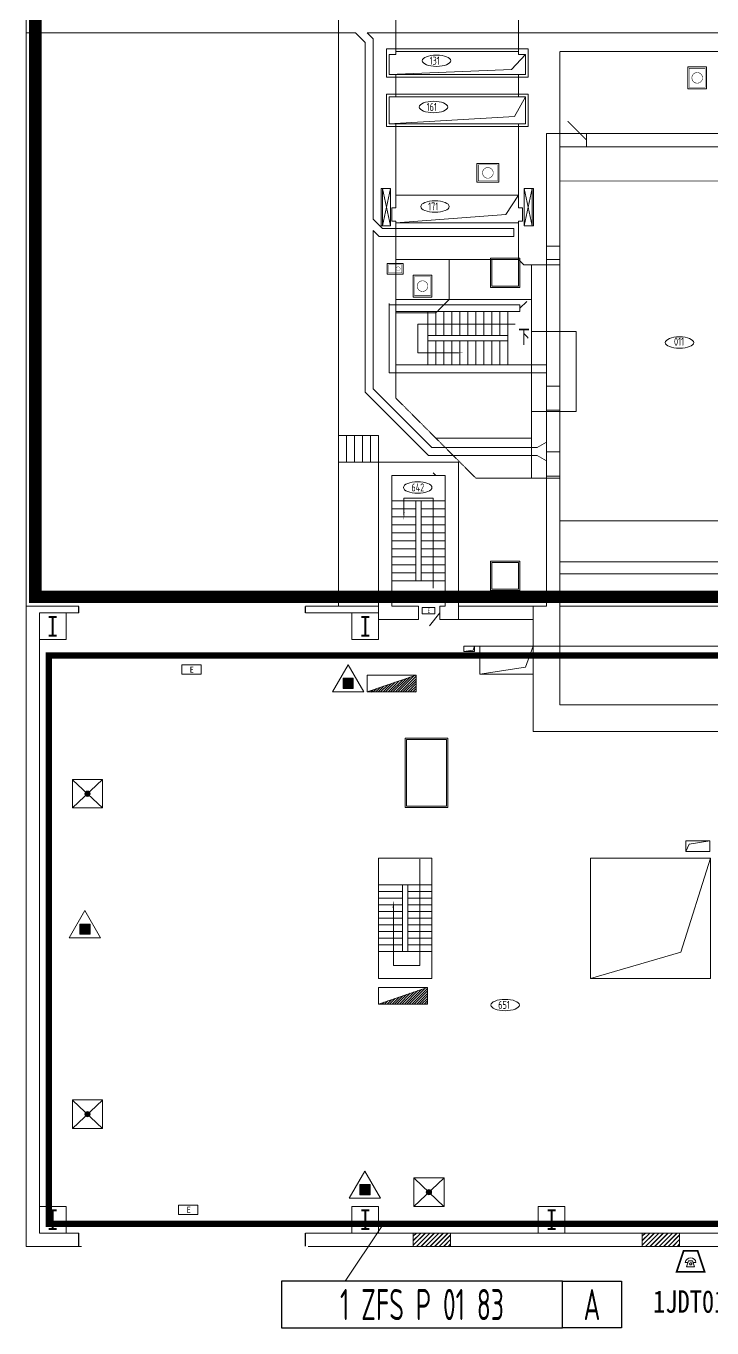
# Model space of a CAD drawing. Header units: millimetres. Extents: x 2756 to 52640, y 2442 to 34683.
# Drawn here: x 2762 to 13474, y 3419 to 23742 of the extents above; entities that cross this region are included whole.
import ezdxf
from ezdxf.enums import TextEntityAlignment as Align

# ---------------------------------------------------------------- set-up
doc = ezdxf.new("R2010")
doc.units = ezdxf.units.MM
doc.linetypes.add('ACAD_ISO02W100', pattern=[15, 12, -3])
doc.linetypes.add('ACAD_ISO12W100', pattern=[22, 12, -3, 0.5, -3, 0.5, -3])
for name, color, linetype, lineweight in [('D0墙体', 7, 'Continuous', 0), ('D0标注及说明', 7, 'Continuous', 0), ('D1墙体', 7, 'Continuous', 0), ('D2墙体', 7, 'Continuous', 0), ('SFS-A', 1, 'Continuous', 0), ('TK', 7, 'Continuous', 20), ('支架', 9, 'Continuous', 0)]:
    doc.layers.add(name, color=color, linetype=linetype, lineweight=lineweight)
for name, color, linetype in [('FAS_EQUIPMENT', 7, 'Continuous'), ('LYQ2', 2, 'Continuous'), ('qx-txt', 7, 'Continuous'), ('Zone', 4, 'Continuous')]:
    doc.layers.add(name, color=color, linetype=linetype)
doc.styles.add('syfs', font='gbxwxt.shx', dxfattribs={"width": 0.8, "bigfont": 'gbhzfs.shx'})
doc.styles.add('文字及标注', font='tssdeng.shx', dxfattribs={"width": 0.7, "bigfont": 'hztxt.shx'})

# ---------------------------------------------------------------- blocks, each defined once
blk = doc.blocks.new('Repère Zone')
at = {"color": 0}
for points in [[(0, 0), (45, 0), (45, 7.5), (0, 7.5)], [(45, 7.5), (54.5, 7.5), (54.5, 0), (45, 0)]]:
    blk.add_lwpolyline(points, close=True, dxfattribs=at)
at = {"color": 0, "style": 'syfs', "width": 0.7}
for tag, p in [('X_XXX_X_XX_XX', (22.5, 3.75)), ('X', (49.75, 3.75))]:
    blk.add_attdef(tag, text='', height=5, dxfattribs=at).set_placement(p, align=Align.MIDDLE_CENTER)
blk = doc.blocks.new('电话分机')
at = {"lineweight": 0}
for p, q in [((2.722921948265612, 2.221813015352216), (2.06952534140202, 2.221813015352216)), ((4.597141325264647, 2.221813015352216), (3.943744718401056, 2.221813015352216))]:
    blk.add_line(p, q, dxfattribs=at)
at = {"color": 1, "lineweight": 0, "const_width": 0.4210526315789474}
blk.add_lwpolyline([(0, 0), (6.666666666666668, 0), (5.000000000000001, 5.000000000000001), (1.666666666666667, 5.000000000000001)], close=True, dxfattribs=at)
at = {"lineweight": 0}
blk.add_lwpolyline([(2.373333333249678, 1.173047170931833), (4.29333333341699, 1.173047170931833), (3.813333333166022, 2.613047170848177), (2.853333333500645, 2.613047170848177)], close=True, dxfattribs=at)
at = {"linetype": 'ACAD_ISO12W100', "lineweight": 0, "ltscale": 10}
blk.add_circle((3.35118353325024, 1.884062979514139), 0.2619032311977207, dxfattribs=at)
at = {"lineweight": 0}
blk.add_arc((3.333333333333334, 2.070074575616603), 1.272884596225231, 6.846414949987104, 173.1535850500129, dxfattribs=at)
blk = doc.blocks.new('A$C765B60D6')
at = {"color": 3, "lineweight": 5}
blk.add_lwpolyline([(0, 771.6371160402196), (1585.686911560129, 771.6371160402196), (1585.686911560129, 0), (0, 0)], close=True, dxfattribs=at)
at = {"color": 3, "lineweight": 5, "width": 0.8}
blk.add_text('E', height=496.1288737534639, dxfattribs=at).set_placement((663.0202922341414, 141.1532209556608))
blk = doc.blocks.new('$ATTACHMENT$00000214')
at = {"lineweight": 0}
blk.add_hatch(color=1, dxfattribs=at).paths.add_polyline_path([(-64.92232553117356, 1.936813719180464), (64.922325531159, 1.936813719180464), (64.922325531159, -127.9078373431521), (-64.92232553117356, -127.9078373431521)])
at = {"color": 1, "lineweight": 0}
for points in [[(0, 171.8081853693711), (-198.3870041439732, -171.8081853693711), (198.3870041439732, -171.8081853693711)], [(-64.92232553117356, 1.936813719180464), (64.922325531159, 1.936813719180464), (64.922325531159, -127.9078373431521), (-64.92232553117356, -127.9078373431521)]]:
    blk.add_lwpolyline(points, close=True, dxfattribs=at)
blk = doc.blocks.new('*X5')
for p, q in [((98704.21845194793, -49983.10506472341), (98860.22945427598, -49827.09406239537)), ((98739.57379100725, -49983.1050647234), (98914.03105719233, -49808.64779853832)), ((98774.9291300666, -49983.10506472339), (98967.8326601087, -49790.20153468128)), ((98810.28446912591, -49983.10506472341), (99021.63426302506, -49771.75527082425)), ((98845.63980818525, -49983.10506472339), (99075.43586594144, -49753.3090069672)), ((98880.99514724457, -49983.10506472341), (99105.1973641525, -49758.90284781548)), ((98916.35048630388, -49983.1050647234), (99105.1973641525, -49794.25818687479)), ((98421.37573947333, -49983.1050647234), (98429.81663094505, -49974.66417325167)), ((98456.73107853264, -49983.10506472341), (98483.6182338614, -49956.21790939464)), ((98492.08641759196, -49983.1050647234), (98537.41983677777, -49937.77164553759)), ((98527.4417566513, -49983.10506472341), (98591.22143969414, -49919.32538168057)), ((98562.79709571062, -49983.10506472341), (98645.0230426105, -49900.87911782352)), ((98598.15243476996, -49983.10506472339), (98698.82464552688, -49882.43285396647)), ((98633.50777382927, -49983.10506472341), (98752.62624844324, -49863.98659010945)), ((98668.86311288862, -49983.1050647234), (98806.42785135961, -49845.54032625241)), ((98951.70582536323, -49983.10506472341), (99105.1973641525, -49829.61352593413)), ((98987.06116442254, -49983.10506472341), (99105.1973641525, -49864.96886499345)), ((99022.41650348189, -49983.10506472339), (99105.1973641525, -49900.32420405278)), ((99057.7718425412, -49983.10506472341), (99105.1973641525, -49935.67954311211)), ((99093.12718160055, -49983.1050647234), (99105.19736415251, -49971.03488217143))]:
    blk.add_line(p, q)
blk = doc.blocks.new('A$C482318BE')
at = {"color": 1, "lineweight": 0}
blk.add_line((0.0003551231930032372, 0.0002148477360606194), (525.000355123193, 180.0002148477361), dxfattribs=at)
blk.add_lwpolyline([(0.0003551231930032372, 0.0002148477360606194), (525.000355123193, 0.0002148477360606194), (525.000355123193, 180.0002148477361), (0.0003551231930032372, 180.0002148477361)], close=True, dxfattribs=at)
at = {"color": 1, "lineweight": 0, "xscale": 0.75, "yscale": 0.75, "zscale": 0.75}
blk.add_blockref('*X5', (-73803.89766799111, 37487.32901339029), dxfattribs=at)
blk = doc.blocks.new('A$C39B32D12')
at = {"layer": 'qx-txt', "lineweight": 0}
h = blk.add_hatch(color=3, dxfattribs=at)
edge = h.paths.add_edge_path()
edge.add_arc((325.1512975692749, 305.7253608094761), 57.27387669861436, 0, 360)
at = {"layer": 'qx-txt', "color": 3, "lineweight": 0}
for p, q in [((644.0317051261663, 608.9237638772465), (0.3758913278579712, 0.2877703091362491)), ((11.49230728670955, 600.232866265811), (647.8176971897483, 1.229672488989308))]:
    blk.add_line(p, q, dxfattribs=at)
blk.add_lwpolyline([(-0.0003851838409900665, 614.8428562376648), (649.0975018683821, 614.8428562376648), (649.0975018683821, 0.0009058236610144377), (-0.0003851838409900665, 0.0009058236610144377)], close=True, dxfattribs=at)
blk.add_circle((325.1512975692749, 305.7253608094761), 57.27387669861436, dxfattribs=at)

msp = doc.modelspace()

# ---------------------------------------------------------------- hatches: boundary and pattern name
at = {"layer": 'D2墙体'}
h = msp.add_hatch(dxfattribs=at)
h.set_pattern_fill('JIS_RC_30', color=0, scale=1.665600660477675, angle=180, style=0)
h.set_pattern_definition([(225, (-190759.0090312413, 204543.1872677313), (35.33272565317667, -35.33272565317666), []), (225, (-190760.6746318869, 204543.1872677313), (35.33272565317667, -35.33272565317666), []), (225, (-190762.340232533, 204543.1872677313), (35.33272565317667, -35.33272565317666), [])])
h.paths.add_polyline_path([(9391.350184854906, 4691.716775968351), (9391.350184854906, 4899.916858533077), (8808.389953678095, 4899.916858533077), (8808.389953678095, 4691.716775968351)])
h = msp.add_hatch(dxfattribs=at)
h.set_pattern_fill('JIS_RC_30', color=0, scale=1.665600660477675, angle=180, style=0)
h.set_pattern_definition([(225, (-187182.1316128443, 204543.1872677313), (35.33272565317667, -35.33272565317666), []), (225, (-187183.7972135144, 204543.1872677313), (35.33272565317667, -35.33272565317666), []), (225, (-187185.4628141842, 204543.1872677313), (35.33272565317667, -35.33272565317666), [])])
h.paths.add_polyline_path([(12968.22760322745, 4691.716775968351), (12968.22760322745, 4899.916858533077), (12385.26737205088, 4899.916858533077), (12385.26737205088, 4691.716775968351)])

# ---------------------------------------------------------------- linework, layer by layer
at = {"color": 5, "const_width": 194.8072896}
msp.add_lwpolyline([(2908.365023330174, 24449.53920148479), (29977.80893894387, 24449.53920148479), (29977.80893894387, 14727.32616438079), (23986.54138168888, 14727.32616438079), (23986.54138168888, 18391.6476178116), (21737.24967123041, 18391.6476178116), (21737.24967123041, 14718.72547315681), (16029.13422626242, 14718.72547315681), (16029.13422626242, 18391.6476178116), (13779.84251580396, 18391.6476178116), (13779.84251580396, 14831.42620603522), (2908.365023330174, 14831.42620603522)], close=True, dxfattribs=at)
at = {"color": 1, "const_width": 97.40364480000002}
msp.add_lwpolyline([(29353.20869126156, 13914.61502395585), (3116.565105906775, 13914.61502395585), (3116.565105906775, 5046.022325732891), (29353.20869126156, 5046.022325732891)], close=True, dxfattribs=at)
at = {"layer": 'D0墙体', "color": 0}
for p, q in [((2762.259556129895, 14685.32073883517), (2762.259556129895, 25636.64508148169)), ((7642.469491348689, 24595.64466868472), (7642.469491348689, 14685.32073883517)), ((7904.505668879807, 23637.92428890537), (2762.259556129895, 23637.92428890537)), ((7904.505668879807, 23637.92428890537), (8058.869656454393, 23483.56030133078)), ((16693.52944862455, 23637.92428890537), (8088.313594511797, 23637.92428890537)), ((8088.313594511797, 23637.92428890537), (8183.789705995558, 23542.4481774123)), ((8401.797424294375, 23637.92428890537), (16693.52944862455, 23637.92428890537)), ((8058.869656454393, 18024.85006309816), (8058.869656454393, 23483.56030133078)), ((8183.789705995558, 20726.68476632182), (8183.789705995558, 23542.4481774123)), ((8537.729846342554, 23296.4761535131), (8431.547804253263, 23296.4761535131)), ((8431.547804253263, 23296.4761535131), (8431.547804253263, 22984.17602966286)), ((8537.729846342554, 23346.44417332605), (8537.729846342554, 23296.4761535131)), ((8537.729846342554, 23346.44417332605), (10453.17060591988, 23346.44417332605)), ((10342.41476817205, 23061.47724186853), (10559.35264800917, 23296.4761535131)), ((10453.17060591988, 23346.44417332605), (10453.17060591988, 23296.4761535131)), ((10453.17060591988, 23296.4761535131), (10559.35264800917, 23296.4761535131)), ((10559.35264800917, 23296.4761535131), (10559.35264800917, 22984.17602966286)), ((8431.547804253263, 22984.17602966286), (10342.41476817205, 23061.47724186853)), ((8431.547804253263, 22984.17602966286), (10559.35264800917, 22984.17602966286)), ((10391.33043943587, 22328.51314984614), (10559.35264800917, 22638.56389262006)), ((8431.547804253263, 22215.91772501767), (10391.33043943587, 22328.51314984614)), ((10890.39077927833, 22066.01366557894), (14134.14806553264, 22066.01366557894)), ((10890.39077927833, 22066.01366557894), (10890.39077927833, 14685.32073883517)), ((11098.59086183071, 21857.81358302923), (11098.59086183071, 14685.32073883517)), ((11098.59086183071, 21857.81358302923), (13925.94798300401, 21857.81358302923)), ((8305.37855422133, 20624.85269410527), (8305.37855422133, 21203.64892361933)), ((8451.118612015474, 21203.64892361933), (8305.37855422133, 21203.64892361933)), ((8326.19856247431, 20624.85269410527), (8326.19856247431, 21203.64892361933)), ((8326.19856247431, 20624.85269410527), (8451.118612015474, 21203.64892361933)), ((8451.118612015474, 20624.85269410527), (8326.19856247431, 21203.64892361933)), ((8451.118612015474, 20624.85269410527), (8451.118612015474, 21203.64892361933)), ((10539.78184024672, 20624.85269410527), (10539.78184024672, 21203.64892361933)), ((10539.78184024672, 21203.64892361933), (10685.5218980411, 21203.64892361933)), ((10664.70188978812, 20624.85269410527), (10539.78184024672, 21203.64892361933)), ((10539.78184024672, 20624.85269410527), (10664.70188978812, 21203.64892361933)), ((10664.70188978812, 20624.85269410527), (10664.70188978812, 21203.64892361933)), ((10685.5218980411, 20624.85269410527), (10685.5218980411, 21203.64892361933)), ((8537.729846342554, 21099.96528250739), (10453.17060591988, 21099.96528250739)), ((8537.729846342554, 21099.96528250739), (8537.729846342554, 20905.50640539071)), ((10453.17060591988, 21099.96528250739), (10253.81006893059, 20798.69434447531)), ((10453.17060591988, 21099.96528250739), (10453.17060591988, 20905.50640539071)), ((8537.729846342554, 20904.25720489435), (8475.269821583846, 20904.25720489435)), ((8475.269821583846, 20904.25720489435), (8475.269821583846, 20696.05712233242)), ((10253.81006893059, 20798.69434447531), (8537.729846342554, 20671.07311243206)), ((10453.17060591988, 20904.25720489435), (10515.63063067812, 20904.25720489435)), ((10515.63063067812, 20904.25720489435), (10515.63063067812, 20696.05712233242)), ((8183.789705995558, 20726.68476632182), (8331.009396209934, 20579.46507610442)), ((8183.789705995558, 18076.5936418226), (8183.789705995558, 20550.02113805912)), ((8183.789705995558, 20550.02113805912), (8279.265817503998, 20454.54502656605)), ((8305.37855422133, 20624.85269410527), (8451.118612015474, 20624.85269410527)), ((8331.009396209934, 20579.46507610442), (10382.14329202901, 20579.46507610442)), ((8475.269821583846, 20696.05712233242), (8537.729846342554, 20696.05712233242)), ((8537.729846342554, 20696.05712233242), (8537.729846342554, 20671.07311243206)), ((10453.17060591988, 20671.07311243206), (8537.729846342554, 20671.07311243206)), ((10382.14329202901, 20579.46507610442), (10382.14329202901, 20454.54502656605)), ((10453.17060591988, 20697.30632283798), (10453.17060591988, 20662.74510913077)), ((10515.63063067812, 20696.05712233242), (10453.17060591988, 20696.05712233242)), ((10453.17060591988, 20696.05712233242), (10453.17060591988, 20671.07311243206)), ((10685.5218980411, 20624.85269410527), (10539.78184024672, 20624.85269410527)), ((8279.265817503998, 20454.54502656605), (10382.14329202901, 20454.54502656605)), ((8433.629805078352, 19411.46261294678), (8433.629805078352, 18328.822183635)), ((10473.99061414841, 19390.64260468495), (8433.629805078352, 19390.64260468495)), ((10473.99061414841, 19390.64260468495), (10473.99061414841, 19286.54256340864)), ((10473.99061414841, 19286.54256340864), (8537.729846342554, 19286.54256340864)), ((8537.729846342554, 19286.54256340864), (8537.729846342554, 18453.74223316429)), ((9037.41004450791, 18453.74223316429), (9037.41004450791, 19286.54256340864)), ((9162.330094049306, 18911.78241480587), (9162.330094049306, 19286.54256340864)), ((9287.250143566256, 18911.78241480587), (9287.250143566256, 19286.54256340864)), ((9412.170193107886, 18911.78241480587), (9412.170193107886, 19286.54256340864)), ((9537.090242649283, 18911.78241480587), (9537.090242649283, 19286.54256340864)), ((9662.010292190214, 18911.78241480587), (9662.010292190214, 19286.54256340864)), ((9786.930341707397, 18911.78241480587), (9786.930341707397, 19286.54256340864)), ((9911.850391248561, 18911.78241480587), (9911.850391248561, 19286.54256340864)), ((10036.77044076574, 18911.78241480587), (10036.77044076574, 19286.54256340864)), ((10161.69049030714, 18911.78241480587), (10161.69049030714, 19286.54256340864)), ((10286.61053984831, 18453.74223316429), (10286.61053984831, 19286.54256340864)), ((10398.5847149583, 19087.04349078439), (8878.201708674052, 19087.04349078439)), ((8878.201708674052, 19087.04349078439), (8878.201708674052, 18640.62519569535)), ((9037.41004450791, 18911.78241480587), (10286.61053984831, 18911.78241480587)), ((9037.41004450791, 18828.50238177917), (10286.61053984831, 18828.50238177917)), ((9162.330094049306, 18453.74223316429), (9162.330094049306, 18828.50238177917)), ((9287.250143566256, 18453.74223316429), (9287.250143566256, 18828.50238177917)), ((9412.170193107886, 18453.74223316429), (9412.170193107886, 18828.50238177917)), ((9537.090242649283, 18453.74223316429), (9537.090242649283, 18828.50238177917)), ((9662.010292190214, 18453.74223316429), (9662.010292190214, 18828.50238177917)), ((9786.930341707397, 18453.74223316429), (9786.930341707397, 18828.50238177917)), ((9911.850391248561, 18453.74223316429), (9911.850391248561, 18828.50238177917)), ((10036.77044076574, 18453.74223316429), (10036.77044076574, 18828.50238177917)), ((10161.69049030714, 18453.74223316429), (10161.69049030714, 18828.50238177917)), ((8878.201708674052, 18640.62519569535), (9455.589819568064, 18640.62519569535)), ((8433.629805078352, 18328.822183635), (10890.39077927833, 18328.822183635)), ((8537.729846342554, 18453.74223316429), (10890.39077927833, 18453.74223316429)), ((8058.869656454393, 18024.85006309816), (9047.820048610301, 17035.89967093934)), ((8183.789705995558, 18076.5936418226), (9099.563627340918, 17160.81972047771)), ((8267.069739030994, 17350.28179560581), (7642.469491348689, 17350.28179560581)), ((7767.389540890086, 16933.88163047927), (7767.389540890086, 17350.28179560581)), ((7892.309590431716, 16933.88163047927), (7892.309590431716, 17350.28179560581)), ((8017.229639948666, 16933.88163047927), (8017.229639948666, 17350.28179560581)), ((8142.14968948983, 16933.88163047927), (8142.14968948983, 17350.28179560581)), ((8267.069739030994, 16933.88163047927), (8267.069739030994, 17350.28179560581)), ((9099.563627340918, 17160.81972047771), (10746.14553080345, 17160.81972047771)), ((10746.14553080345, 17160.81972047771), (10890.39077927833, 17244.09975350116)), ((8267.069739030994, 16933.88163047927), (7642.469491348689, 16933.88163047927)), ((9047.820048610301, 17035.89967093934), (10746.14553080345, 17035.89967093934)), ((10746.14553080345, 17035.89967093934), (10890.39077927833, 16952.61963791589)), ((9120.262575443921, 16766.56295342525), (9161.143980940193, 16725.68154792642)), ((8475.269821583846, 16330.10139105868), (9308.070151819236, 16330.10139105868)), ((9120.690077543579, 16374.31639247751), (8662.649895884184, 16374.31639247751)), ((8662.649895884184, 16154.2785561808), (8662.649895884184, 16374.31639247751)), ((8850.029970184056, 15080.90089571188), (8850.029970184056, 16330.10139105868)), ((8933.310003219493, 15080.90089571188), (8933.310003219493, 16330.10139105868)), ((9120.690077543579, 16374.31639247751), (9120.690077543579, 14968.97602482318)), ((8475.269821583846, 16205.18134153253), (8850.029970184056, 16205.18134153253)), ((8475.269821583846, 16080.26129199416), (8850.029970184056, 16080.26129199416)), ((8933.310003219493, 16205.18134153253), (9308.070151819236, 16205.18134153253)), ((8933.310003219493, 16080.26129199416), (9308.070151819236, 16080.26129199416)), ((8475.269821583846, 15955.34124245579), (8850.029970184056, 15955.34124245579)), ((8933.310003219493, 15955.34124245579), (9308.070151819236, 15955.34124245579)), ((13925.94798300401, 16017.80126722043), (11098.59086183071, 16017.80126722043)), ((8475.269821583846, 15830.42119292068), (8850.029970184056, 15830.42119292068)), ((8475.269821583846, 15705.50114337928), (8850.029970184056, 15705.50114337928)), ((8933.310003219493, 15830.42119292068), (9308.070151819236, 15830.42119292068)), ((8933.310003219493, 15705.50114337928), (9308.070151819236, 15705.50114337928)), ((8475.269821583846, 15580.58109384115), (8850.029970184056, 15580.58109384115)), ((8475.269821583846, 15455.66104430277), (8850.029970184056, 15455.66104430277)), ((8933.310003219493, 15580.58109384115), (9308.070151819236, 15580.58109384115)), ((8933.310003219493, 15455.66104430277), (9308.070151819236, 15455.66104430277)), ((8475.269821583846, 15330.74099477651), (8850.029970184056, 15330.74099477651)), ((8933.310003219493, 15330.74099477651), (9308.070151819236, 15330.74099477651)), ((10015.95043253721, 14928.91483543595), (10015.95043253721, 15386.95501706531)), ((10015.95043253721, 15386.95501706531), (10473.99061414841, 15386.95501706531)), ((10473.99061414841, 15386.95501706531), (10473.99061414841, 14928.91483543595)), ((8475.269821583846, 15205.82094523837), (8850.029970184056, 15205.82094523837)), ((8475.269821583846, 15080.90089571188), (9308.070151819236, 15080.90089571188)), ((8933.310003219493, 15205.82094523837), (9308.070151819236, 15205.82094523837)), ((10015.95043253721, 14928.91483543595), (10473.99061414841, 14928.91483543595)), ((3584.649882238678, 14685.32073883517), (2762.259556129895, 14685.32073883517)), ((2762.259556129895, 14685.32073883517), (2762.259556129895, 4691.716775968118)), ((7850.669573901541, 14685.32073883517), (7124.051285756141, 14685.32073883517)), ((8267.069739030994, 14685.32073883517), (7850.669573901541, 14685.32073883517)), ((8891.66998668955, 14685.32073883517), (8475.269821583846, 14685.32073883517)), ((8891.66998668955, 14477.12065628232), (8891.66998668955, 14685.32073883517)), ((9308.070151819236, 14685.32073883517), (9224.790118807548, 14685.32073883517)), ((9224.790118807548, 14477.12065628232), (9224.790118807548, 14685.32073883517)), ((10682.19069672501, 14685.32073883517), (9516.27023439607, 14685.32073883517)), ((10890.39077927833, 14685.32073883517), (10682.19069672501, 14685.32073883517)), ((10682.19069672501, 14268.92057372062), (10682.19069672501, 14685.32073883517)), ((11098.59086183071, 14685.32073883517), (13925.94798300401, 14685.32073883517)), ((2970.459638706729, 5316.317023650423), (2970.459638706729, 14581.22069718098)), ((2970.459638706729, 14581.22069718098), (3584.649882238678, 14581.22069718098)), ((8267.069739030994, 14581.22069718098), (7124.051285756141, 14581.22069718098)), ((10682.19069672501, 14060.72049115589), (15674.82867648554, 14060.72049115589)), ((13452.40746043585, 12728.23996277052), (11573.87068373882, 12728.23996277052)), ((13120.00623952234, 10969.92606653986), (13440.84179063965, 11020.99928579145)), ((13066.08164201592, 10854.4392197413), (13120.00623952234, 10969.92606653986)), ((8267.069739030994, 10750.33917846499), (8267.069739030994, 9367.890630266775)), ((8912.48999494253, 9076.687987891171), (8912.48999494253, 10735.43638335835)), ((9099.87006924217, 10750.33917846499), (9099.87006924217, 8876.538435426919)), ((8267.069739030994, 10488.00707443678), (8267.069739030994, 8876.538435426919)), ((8641.82988760699, 10229.83897206202), (8267.069739030994, 10229.83897206202)), ((8641.82988760699, 10333.93901333833), (8641.82988760699, 9292.938600541238)), ((8725.109920642193, 10333.93901333833), (8725.109920642193, 9292.938600541238)), ((9099.87006924217, 10229.83897206202), (8725.109920642193, 10229.83897206202)), ((8641.82988760699, 10125.7389307736), (8267.069739030994, 10125.7389307736)), ((8641.82988760699, 10021.63888950009), (8267.069739030994, 10021.63888950009)), ((8498.559149122884, 9076.687987891171), (8498.559149122884, 9975.061252659332)), ((9099.87006924217, 10125.7389307736), (8725.109920642193, 10125.7389307736)), ((9099.87006924217, 10021.63888950009), (8725.109920642193, 10021.63888950009)), ((8641.82988760699, 9917.538848220749), (8267.069739030994, 9917.538848220749)), ((8641.82988760699, 9813.43880694444), (8267.069739030994, 9813.43880694444)), ((9099.87006924217, 9917.538848220749), (8725.109920642193, 9917.538848220749)), ((9099.87006924217, 9813.43880694444), (8725.109920642193, 9813.43880694444)), ((8641.82988760699, 9709.33876565905), (8267.069739030994, 9709.33876565905)), ((8641.82988760699, 9605.23872437948), (8267.069739030994, 9605.23872437948)), ((9099.87006924217, 9709.33876565905), (8725.109920642193, 9709.33876565905)), ((9099.87006924217, 9605.23872437948), (8725.109920642193, 9605.23872437948)), ((8641.82988760699, 9501.13868310643), (8267.069739030994, 9501.13868310643)), ((8641.82988760699, 9397.038641829888), (8267.069739030994, 9397.038641829888)), ((9099.87006924217, 9501.13868310643), (8725.109920642193, 9501.13868310643)), ((9099.87006924217, 9397.038641829888), (8725.109920642193, 9397.038641829888)), ((9099.87006924217, 9292.938600541238), (8267.069739030994, 9292.938600541238)), ((8912.48999494253, 9076.687987891171), (8498.559149122884, 9076.687987891171)), ((9099.87006924217, 8876.538435426919), (8267.069739030994, 8876.538435426919)), ((7634.141488023422, 4899.916858533077), (7124.051285756141, 4899.916858533077)), ((17529.89141210503, 4899.916858533077), (7642.469491348689, 4899.916858533077)), ((2762.259556129895, 4691.716775968118), (3626.289898768853, 4691.716775968118)), ((7165.691302286083, 4691.716775968118), (7634.141488023422, 4691.716775968118)), ((30123.91440614368, 4691.716775968118), (7642.469491348689, 4691.716775968118))]:
    msp.add_line(p, q, dxfattribs=at)
at = {"layer": 'D0墙体', "color": 0, "linetype": 'ACAD_ISO02W100'}
for p, q in [((8537.729846342554, 24448.424978458), (8537.729846342554, 23346.44417332605)), ((10453.17060591988, 24448.424978458), (10453.17060591988, 23346.44417332605)), ((11098.59086183071, 23346.44417332605), (13925.94798300401, 23346.44417332605)), ((11098.59086183071, 21857.81358302923), (11098.59086183071, 23346.44417332605)), ((8537.729846342554, 22984.17602966286), (8537.729846342554, 22638.56389262006)), ((10453.17060591988, 22984.17602966286), (10453.17060591988, 22638.56389262006)), ((8537.729846342554, 22215.91772501767), (8537.729846342554, 21099.96528250739)), ((10453.17060591988, 22215.91772501767), (10453.17060591988, 21099.96528250739)), ((8537.729846342554, 20662.74510913077), (8537.729846342554, 17933.2420267704)), ((10453.17060591988, 20662.74510913077), (10453.17060591988, 20098.52288539094)), ((10453.17060591988, 20098.52288539094), (8537.729846342554, 20098.52288539094)), ((9370.530176577944, 20098.52288539094), (9370.530176577944, 19473.9226377084)), ((10453.17060591988, 20098.52288539094), (10536.45063890712, 20015.24285236435)), ((11098.59086183071, 20015.24285236435), (10536.45063890712, 20015.24285236435)), ((10653.04268517121, 20015.24285236435), (10653.04268517121, 18974.24243956749)), ((8537.729846342554, 19473.9226377084), (10653.04268517121, 19473.9226377084)), ((9370.530176577944, 19473.9226377084), (9162.330094049306, 19265.72255515566)), ((9162.330094049306, 19265.72255515566), (8537.729846342554, 19265.72255515566)), ((10653.04268517121, 18974.24243956749), (11098.59086183071, 18974.24243956749)), ((10653.04268517121, 17725.04194421778), (10653.04268517121, 18974.24243956749)), ((8537.729846342554, 17933.2420267704), (9786.930341707397, 16684.04153141161)), ((10653.04268517121, 16684.04153141161), (10653.04268517121, 17725.04194421778)), ((10653.04268517121, 17725.04194421778), (11098.59086183071, 17725.04194421778)), ((10653.04268517121, 17310.24391091152), (9160.727962219476, 17310.24391091152)), ((11098.59086183071, 16684.04153141161), (9786.930341707397, 16684.04153141161)), ((10036.77044076574, 15366.13500880348), (10036.77044076574, 14949.7348436887)), ((10453.17060591988, 15366.13500880348), (10036.77044076574, 15366.13500880348)), ((10453.17060591988, 14949.7348436887), (10453.17060591988, 15366.13500880348)), ((13925.94798300401, 15376.54501294196), (11098.59086183071, 15376.54501294196)), ((13925.94798300401, 15189.16493862696), (11098.59086183071, 15189.16493862696)), ((10453.17060591988, 14949.7348436887), (10036.77044076574, 14949.7348436887)), ((11098.59086183071, 14685.32073883517), (11098.59086183071, 13144.64012789718)), ((10682.19069672501, 14268.92057372062), (10682.19069672501, 12728.23996277052)), ((10682.19069672501, 14060.72049115589), (9599.550267431507, 14060.72049115589)), ((11098.59086183071, 13144.64012789718), (13925.94798300401, 13144.64012789718)), ((10682.19069672501, 12728.23996277052), (14342.34814810948, 12728.23996277052)), ((8267.069739030994, 10750.33917846499), (8267.069739030994, 8876.538435426919))]:
    msp.add_line(p, q, dxfattribs=at)
at = {"layer": 'D0墙体', "color": 0}
for points in [[(8389.907787747303, 22942.53601314806), (10600.99266451513, 22942.53601314806), (10600.99266451513, 23388.08418983771), (8389.907787747303, 23388.08418983771)], [(8389.907787747303, 22174.27770850589), (10600.99266451513, 22174.27770850589), (10600.99266451513, 22680.20390913487), (8389.907787747303, 22680.20390913487)], [(8431.547804253263, 22215.91772501767), (10559.35264800917, 22215.91772501767), (10559.35264800917, 22638.56389262006), (8431.547804253263, 22638.56389262006)], [(11098.59086183071, 20098.52288539094), (10890.39077927833, 20098.52288539094), (10890.39077927833, 20306.72296795275), (11098.59086183071, 20306.72296795275)], [(10015.950432513, 20119.34289364974), (10473.99061414841, 20119.34289364974), (10473.99061414841, 19661.3027120113), (10015.950432513, 19661.3027120113)], [(11350.51296173883, 17725.04194421778), (11098.59086183071, 17725.04194421778), (11098.59086183071, 18974.24243956749), (11350.51296173883, 18974.24243956749)], [(10890.39077927833, 16715.27154380005), (11098.59086183071, 16715.27154380005), (11098.59086183071, 17093.77929388583), (10890.39077927833, 17093.77929388583)], [(13066.08164201592, 11020.99928579145), (13440.84179063965, 11020.99928579145), (13440.84179063965, 10854.4392197413), (13066.08164201592, 10854.4392197413)], [(11575.36905089379, 8876.538435426919), (13449.17166773378, 8876.538435426919), (13449.17166773378, 10750.34105226691), (11575.36905089379, 10750.34105226691)], [(11575.36905089379, 8876.538435426919), (13449.16979394094, 8876.538435426919), (13449.16979394094, 10750.33917846499), (11575.36905089379, 10750.33917846499)], [(9391.350184854906, 4691.716775968118), (8808.389953678095, 4691.716775968118), (8808.389953678095, 4899.916858533077), (9391.350184854906, 4899.916858533077)], [(12968.22760322745, 4691.716775968118), (12385.26737205088, 4691.716775968118), (12385.26737205088, 4899.916858533077), (12968.22760322745, 4899.916858533077)]]:
    msp.add_lwpolyline(points, close=True, dxfattribs=at)
for points, const_width in [([(11098.59086183071, 21322.73937083702), (13925.94798300401, 21322.73937083702)], 12.49200495358256), ([(3584.649882238678, 14581.22069718098), (3584.649882238678, 14685.32073883517)], 20.82000825597093), ([(7124.051285756141, 14581.22069718098), (7124.051285756141, 14685.32073883517)], 20.82000825597093), ([(3241.119746017823, 14518.76067240714), (3116.199696500873, 14518.76067240714)], 29.74286893710134), ([(3178.659721259581, 14518.76067240714), (3178.659721259581, 14227.28055682793)], 29.74286893710134), ([(8121.32968123685, 14518.76067240714), (7996.409631695919, 14518.76067240714)], 29.74286893710134), ([(8058.869656454393, 14518.76067240714), (8058.869656454393, 14227.28055682793)], 29.74286893710134), ([(3241.119746017823, 14227.28055682793), (3116.199696500873, 14227.28055682793)], 29.74286893710134), ([(8121.32968123685, 14227.28055682793), (7996.409631695919, 14227.28055682793)], 29.74286893710134), ([(3241.119746017823, 5253.856998885894), (3116.199696500873, 5253.856998885894)], 29.74286893710134), ([(3178.659721259581, 5253.856998885894), (3178.659721259581, 4962.376883297606)], 29.74286893710134), ([(8121.32968123685, 5253.856998885894), (7996.409631695919, 5253.856998885894)], 29.74286893710134), ([(8058.869656454393, 5253.856998885894), (8058.869656454393, 4962.376883297606)], 29.74286893710134), ([(11031.96683542206, 5253.856998885894), (10907.04678588067, 5253.856998885894)], 29.74286893710134), ([(10969.50681063868, 5253.856998885894), (10969.50681063868, 4962.376883297606)], 29.74286893710134), ([(3241.119746017823, 4962.376883297606), (3116.199696500873, 4962.376883297606)], 29.74286893710134), ([(3584.649882238678, 4691.716775968118), (3584.649882238678, 4899.916858533077)], 20.82000825597093), ([(7124.051285756141, 4691.716775968118), (7124.051285756141, 4899.916858533077)], 20.82000825597093), ([(8121.32968123685, 4962.376883297606), (7996.409631695919, 4962.376883297606)], 29.74286893710134), ([(11031.96683542206, 4962.376883297606), (10907.04678588067, 4962.376883297606)], 29.74286893710134)]:
    msp.add_lwpolyline(points, dxfattribs=dict(at, const_width=const_width))
at = {"layer": 'D0墙体', "color": 0, "linetype": 'ACAD_ISO02W100'}
for points in [[(10036.77044076574, 20098.52288539094), (10453.17060591988, 20098.52288539094), (10453.17060591988, 19682.12272027336), (10036.77044076574, 19682.12272027336)], [(8704.289912389446, 12603.31991324425), (9328.890160072217, 12603.31991324425), (9328.890160072217, 11562.31950043529), (8704.289912389446, 11562.31950043529)]]:
    msp.add_lwpolyline(points, close=True, dxfattribs=at)
at = {"layer": 'D0墙体', "color": 0}
for points in [[(9455.589819568064, 18640.62519569535, 20.82000825597093, 0, 0), (9583.517122252466, 18640.62519569535, 0, 0, 0)], [(8662.649895884184, 16157.28580932113, 20.82000825597093, 0, 0), (8662.649895884184, 16029.35850665453, 0, 0, 0)], [(8498.559149122884, 9975.061252659332, 20.82000825597093, 0, 0), (8498.559149122884, 10102.98855532907, 0, 0, 0)]]:
    msp.add_lwpolyline(points, format="xyseb", dxfattribs=at)
for points in [[(9224.790118807548, 14477.12065628232), (9516.27023439607, 14477.12065628232), (9516.27023439607, 16933.88163047927), (8267.069739030994, 16933.88163047927), (8267.069739030994, 14477.12065628232), (8891.66998668955, 14477.12065628232)], [(9224.790118807548, 14685.32073883517), (9308.070151819236, 14685.32073883517), (9308.070151819236, 16725.68154792642), (8475.269821583846, 16725.68154792642), (8475.269821583846, 14685.32073883517), (8891.66998668955, 14685.32073883517)]]:
    msp.add_lwpolyline(points, dxfattribs=at)
at = {"layer": 'D0标注及说明', "color": 1, "lineweight": 0}
msp.add_line((7746.26873807059, 4149.488746092335), (8311.976632734382, 5000.064140854549), dxfattribs=at)
at = {"layer": 'D0标注及说明', "color": 0}
for centre, major_axis, ratio in [((9172.143954918807, 23200.63279903532), (-222.0800880636899, 9.518938415054611e-14), 0.3999999999999999), ((9125.689586562425, 22478.1779023117), (-222.0800880636899, 9.518938415054612e-14), 0.4000000000000001), ((9149.193120354641, 20924.66760032289), (-222.0800880636899, 9.518938415054612e-14), 0.4000000000000001), ((12966.47816893304, 18801.16433519349), (-222.0800880636899, 9.518938415054612e-14), 0.4000000000000001), ((10243.57066775937, 8459.999367551092), (-222.0800880636899, 9.518938415054611e-14), 0.3999999999999999)]:
    msp.add_ellipse(centre, major_axis=major_axis, ratio=ratio, dxfattribs=at)
at = {"layer": 'D0标注及说明', "color": 0, "extrusion": (0, 0, -1)}
msp.add_ellipse((8879.106799576519, 16538.77333241203), major_axis=(222.0800880636899, -1.359848345007798e-14), ratio=0.3999999999999999, dxfattribs=at)
at = {"layer": 'D1墙体', "color": 0}
for p, q in [((13388.79176998357, 23103.82757668363), (13097.31165441949, 23103.82757668363)), ((13097.31165441949, 23103.82757668363), (13097.31165441949, 22762.37944128251)), ((13388.79176998357, 23103.82757668363), (13388.79176998357, 22762.37944128251)), ((13097.31165441949, 22762.37944128251), (13388.79176998357, 22762.37944128251)), ((9803.586348212877, 21304.00136342159), (9803.586348212877, 21595.4814789888)), ((9803.586348212877, 21595.4814789888), (10145.03448360818, 21595.4814789888)), ((10145.03448360818, 21595.4814789888), (10145.03448360818, 21304.00136342159)), ((10145.03448360818, 21304.00136342159), (9803.586348212877, 21304.00136342159)), ((8401.566992364213, 19869.50279457626), (8401.566992364213, 20036.06286062617)), ((8401.566992364213, 20036.06286062617), (8651.407091446541, 20036.06286062617)), ((8651.407091446541, 20036.06286062617), (8651.407091446541, 19869.50279457626)), ((8651.407091446541, 19869.50279457626), (8401.566992364213, 19869.50279457626)), ((9099.870069266384, 19852.84678797392), (8808.389953678095, 19852.84678797392)), ((8808.389953678095, 19852.84678797392), (8808.389953678095, 19511.3986525728)), ((9100.745911512146, 19852.84678797392), (9100.745911512146, 19511.3986525728)), ((8808.389953678095, 19511.3986525728), (9099.870069266384, 19511.3986525728)), ((9099.87006924217, 10750.33917846499), (8267.069739030994, 10750.33917846499)), ((9099.87006924217, 10333.93901333833), (8267.069739030994, 10333.93901333833)), ((3386.859803836647, 4899.916858533077), (3584.649882238678, 4899.916858533077))]:
    msp.add_line(p, q, dxfattribs=at)
for points, const_width in [([(13118.13166267201, 22783.19944953537), (13367.9717617548, 22783.19944953537), (13367.9717617548, 23083.00756842471), (13118.13166267201, 23083.00756842471)], 8.328003302388375), ([(9824.406356465624, 21324.82137167142), (9824.406356465624, 21574.66147073908), (10124.2144753552, 21574.66147073908), (10124.2144753552, 21324.82137167142)], 8.328003302388375), ([(8630.58708316958, 19890.32280282598), (8422.387000592746, 19890.32280282598), (8422.387000592746, 20015.24285236435), (8630.58708316958, 20015.24285236435)], 4.164001651194187), ([(8829.209961931076, 19532.21866083462), (9079.050061013637, 19532.21866083462), (9079.050061013637, 19832.02677971186), (8829.209961931076, 19832.02677971186)], 8.328003302388375)]:
    msp.add_lwpolyline(points, close=True, dxfattribs=dict(at, const_width=const_width))
at = {"layer": 'D1墙体', "color": 0, "const_width": 8.328003302388375}
for points in [[(13311.37169950115, 22885.48058136451, -1580.885108744677), (13311.49197754925, 22885.65359875411)], [(9926.687488274038, 21518.06140850662, 1580.885108744677), (9926.860505678778, 21518.18168653935)], [(9022.449998759985, 19634.49979265165, -1580.885108744677), (9022.570276807848, 19634.67281004114)]]:
    msp.add_lwpolyline(points, format="xyb", dxfattribs=at)
at = {"layer": 'D1墙体', "color": 0, "const_width": 4.164001651194187}
msp.add_lwpolyline([(8604.353872775886, 19952.7828275997, 1), (8541.893848017411, 19952.7828275997, 1)], format="xyb", close=True, dxfattribs=at)
at = {"layer": 'D1墙体', "color": 0}
for points in [[(3386.859803836647, 14164.82053205432), (2970.459638706729, 14164.82053205432), (2970.459638706729, 14581.22069718098), (3386.859803836647, 14581.22069718098)], [(8267.069739030994, 14164.82053205432), (7850.669573901541, 14164.82053205432), (7850.669573901541, 14581.22069718098), (8267.069739030994, 14581.22069718098)], [(8683.469904160913, 12624.13992149421), (9349.710168349178, 12624.13992149421), (9349.710168349178, 11541.49949218534), (8683.469904160913, 11541.49949218534)], [(3386.859803836647, 4899.916858533077), (2970.459638706729, 4899.916858533077), (2970.459638706729, 5316.317023650423), (3386.859803836647, 5316.317023650423)], [(8267.069739030994, 4899.916858533077), (7850.669573901541, 4899.916858533077), (7850.669573901541, 5316.317023650423), (8267.069739030994, 5316.317023650423)], [(11177.70689321574, 4899.916858533077), (10761.30672808582, 4899.916858533077), (10761.30672808582, 5316.317023650423), (11177.70689321574, 5316.317023650423)]]:
    msp.add_lwpolyline(points, close=True, dxfattribs=at)
at = {"layer": 'D2墙体', "color": 0}
for p, q in [((11098.59086183071, 21857.81358302923), (11098.59086183071, 22066.01366557894)), ((11514.99102693595, 21857.81358302923), (11514.99102693595, 22066.01366557894)), ((11098.59086183071, 18120.6221010733), (10890.39077927833, 18120.6221010733)), ((11098.59086183071, 17745.86195247041), (10890.39077927833, 17745.86195247041)), ((9516.27023439607, 14477.12065628232), (10682.19069672501, 14477.12065628232)), ((9744.653057103831, 13998.33181928252), (9766.11033345465, 14060.72049115589)), ((10682.19069672501, 14060.72049115589), (10563.20200566933, 13734.58852447002)), ((9599.550267431507, 13977.44045812931), (9744.653057103831, 13998.33181928252)), ((10563.20200566933, 13734.58852447002), (9849.390366490086, 13623.50031778534))]:
    msp.add_line(p, q, dxfattribs=at)
for points in [[(9599.550267431507, 13977.44045812931), (9766.11033345465, 13977.44045812931), (9766.11033345465, 14060.72049115589), (9599.550267431507, 14060.72049115589)], [(10682.19069672501, 14060.72049115589), (9849.390366490086, 14060.72049115589), (9849.390366490086, 13623.50031778534), (10682.19069672501, 13623.50031778534)]]:
    msp.add_lwpolyline(points, close=True, dxfattribs=at)
at = {"layer": 'SFS-A', "color": 0, "ltscale": 2, "const_width": 13.880019384}
for points in [[(11514.99102693595, 21961.91362430263), (11220.5516465072, 22256.35300474372)], [(9224.790118807548, 14581.22069755886), (9061.339482208801, 14376.8069603391)]]:
    msp.add_lwpolyline(points, dxfattribs=at)
at = {"layer": 'TK', "color": 0, "ltscale": 2}
for p, q in [((10473.99061414841, 19338.59258404668), (10581.49958405257, 19442.47858184707)), ((9224.790118807548, 14581.22069755886), (9061.339482208801, 14376.8069603391))]:
    msp.add_line(p, q, dxfattribs=at)
at = {"layer": '支架', "color": 0}
for p, q in [((13449.17166773378, 10750.34105226691), (12984.99248006949, 9286.928626345849)), ((12984.99248006949, 9286.928626345849), (11575.36905089379, 8876.538435426919))]:
    msp.add_line(p, q, dxfattribs=at)

# ---------------------------------------------------------------- block references
at = {"color": 1, "lineweight": 25}
for name, p, xscale, yscale, zscale in [('A$C765B60D6', (8946.89467572965, 14568.34039742165), 0.1270500000100583, 0.1270500000100583, 0.12705), ('A$C765B60D6', (5193.358526496537, 13622.72966047368), 0.1905749998986721, 0.1905750000150874, 0.190575), ('A$C482318BE', (8089.803624414926, 13348.03891067175), 1.452000000048429, 1.452000000048429, 1.452), ('A$C39B32D12', (3486.327692651044, 11536.57495323117), 0.7260000000242144, 0.7260000000242144, 0.7260000000000001), ('A$C482318BE', (8267.554594736866, 8474.146873563208), 1.452000000048429, 1.452000000048429, 1.452), ('A$C39B32D12', (3486.327692651044, 6533.816576041194), 0.7260000000242144, 0.7260000000242144, 0.7260000000000001), ('A$C39B32D12', (8818.589629605965, 5316.108102406055), 0.7260000000242144, 0.7260000000242144, 0.7260000000000001), ('A$C765B60D6', (5145.131233995402, 5188.55566998772), 0.1905749998986721, 0.1905750000150874, 0.190575)]:
    msp.add_blockref(name, p, dxfattribs=dict(at, xscale=xscale, yscale=yscale, zscale=zscale))
at = {"layer": 'FAS_EQUIPMENT', "xscale": 65.57668761606328, "yscale": 65.57668761594687, "zscale": 65.57668761600002}
msp.add_blockref('电话分机', (12921.69304730496, 4295.695896284567), dxfattribs=at)
at = {"layer": 'LYQ2', "linetype": 'Continuous', "xscale": 1.234591197920963, "yscale": 1.234591197804548, "zscale": 1.23459119784}
for p in [(7792.998287014518, 13558.94637630755), (3682.732046314137, 9722.39147750233), (8053.424571252515, 5655.581502296642)]:
    msp.add_blockref('$ATTACHMENT$00000214', p, dxfattribs=at)
at = {"layer": 'Zone', "color": 1, "lineweight": 0, "xscale": 97.40364479995333, "yscale": 97.40364479995333, "zscale": 97.40364480000002}
msp.add_blockref('Repère Zone', (6753.802702856803, 3418.961410092335), dxfattribs=at).add_auto_attribs({'X_XXX_X_XX_XX': '1 ZFS P 01 83', 'X': 'A'})

# ---------------------------------------------------------------- texts
at = {"color": 0, "style": '文字及标注', "width": 0.7}
msp.add_text('下', height=249.8400990716512, dxfattribs=at).set_placement((10453.05902472799, 18762.01801262287))
at = {"color": 7, "lineweight": 0, "width": 0.8}
msp.add_text('1JDT015CR', height=350.2493550850056, dxfattribs=at).set_placement((12554.17461924846, 3656.919496841874))
at = {"layer": 'D0标注及说明', "color": 0, "style": '文字及标注', "width": 0.7}
for s, height, p in [('131', 124.9200495358255, (9064.109933131695, 23138.88965233965)), ('161', 124.9200495358256, (9017.655564774846, 22416.4347556193)), ('171', 124.9200495358256, (9041.159098543314, 20862.92445363049)), ('011', 124.9200495358256, (12880.8870393502, 18753.60994420425)), ('642', 124.9200495358255, (8779.866072481818, 16477.25079434962)), ('651', 124.9200495358255, (10135.53664597202, 8400.17989105839))]:
    msp.add_text(s, height=height, dxfattribs=at).set_placement(p)

doc.saveas('drawing.dxf')
